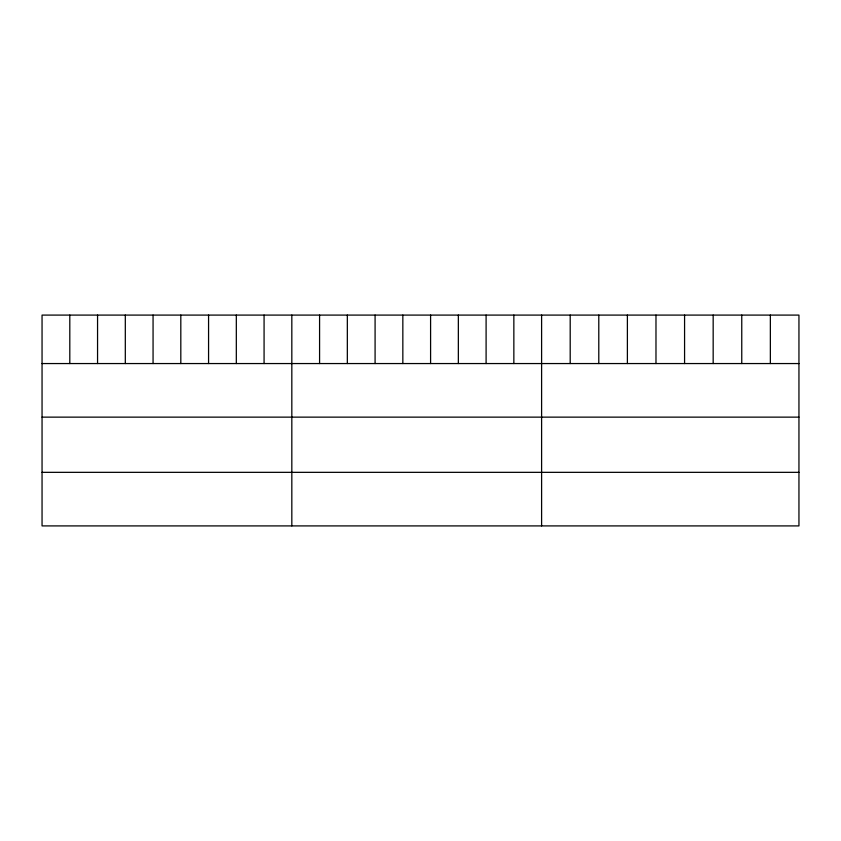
<?xml version="1.0" encoding="UTF-8"?>
<svg xmlns="http://www.w3.org/2000/svg" width="841" height="841" viewBox="0 0 841 841"><rect width="100%" height="100%" fill="white"/><g stroke="black" fill="none" stroke-linecap="round" stroke-linejoin="round"><path stroke-width="1.26" d="M798.95 363.554L798.95 525.909L42.05 525.909L42.05 315.091L798.95 315.091L798.95 363.554L42.05 363.554M42.05 417.136L798.95 417.136M42.05 472.337L798.95 472.337M770.356 315.091L770.356 363.554M741.762 315.091L741.762 363.554M713.168 315.091L713.168 363.554M684.574 315.091L684.574 363.554M655.98 315.091L655.98 363.554M627.386 315.091L627.386 363.554M598.792 315.091L598.792 363.554M570.198 315.091L570.198 363.554M541.604 315.091L541.604 525.909M513.851 315.091L513.851 363.554M486.098 315.091L486.098 363.554M458.345 315.091L458.345 363.554M430.592 315.091L430.592 363.554M402.839 315.091L402.839 363.554M375.086 315.091L375.086 363.554M347.333 315.091L347.333 363.554M319.58 315.091L319.58 363.554M291.827 315.091L291.827 525.909M264.074 315.091L264.074 363.554M236.321 315.091L236.321 363.554M208.568 315.091L208.568 363.554M180.815 315.091L180.815 363.554M153.062 315.091L153.062 363.554M125.309 315.091L125.309 363.554M97.556 315.091L97.556 363.554M69.803 315.091L69.803 363.554"/></g></svg>
